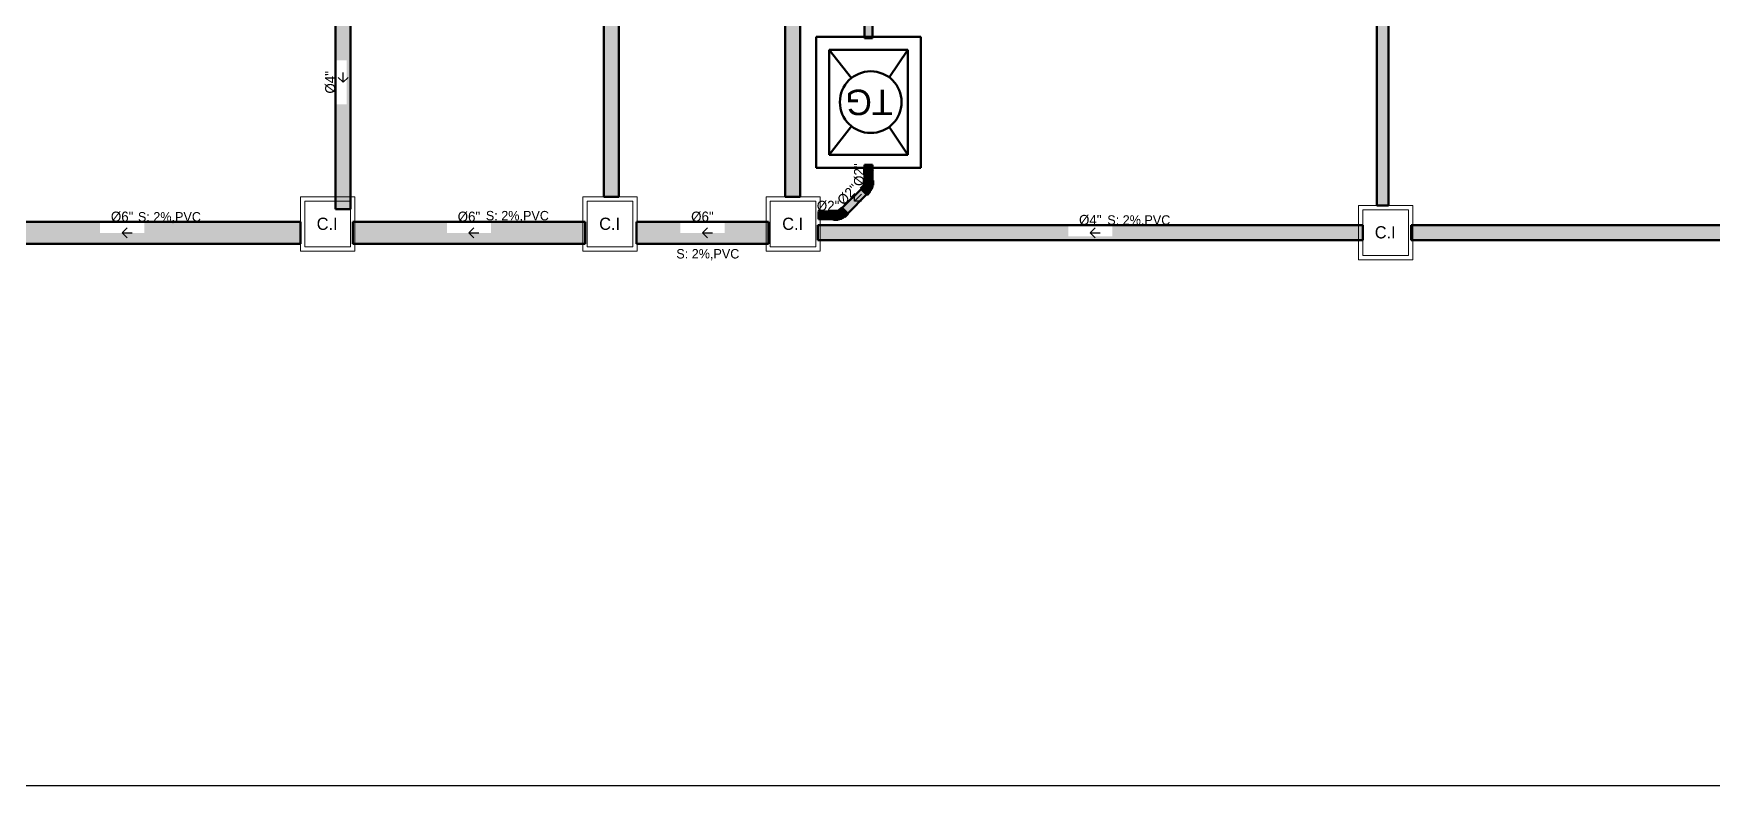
# Model space of a CAD drawing. Header units: metres. Extents: x -232 to 581, y 30 to 789.
# Drawn here: x 209.16 to 221.99, y 374.67 to 380.41 of the extents above; entities that cross this region are included whole.
import ezdxf

# ---------------------------------------------------------------- set-up
doc = ezdxf.new("R2010")
doc.units = ezdxf.units.M
doc.linetypes.add('HIDDEN2', pattern=[0.1875, 0.125, -0.0625])
for name, color, linetype, lineweight in [('000000ELEMENTOS', 252, 'Continuous', 18), ('M-Hidn-Std-Subd', 8, 'HIDDEN2', 35), ('M-Pipe-Std', 153, 'Continuous', 50)]:
    doc.layers.add(name, color=color, linetype=linetype, lineweight=lineweight)
doc.layers.add('_electricos-Leyenda', color=7, linetype='Continuous')
doc.layers.add('GEN-TEXTOS INFO', color=7, linetype='Continuous')
doc.layers.add('M-SY-PIPE-STANDARD-Drenaje Sanitario', color=7, linetype='Continuous', true_color=0x726558)
doc.styles.add('DS-CAST-01', font='GOTHIC.TTF', dxfattribs={"height": 3})
doc.styles.add('SIST.-CAST-01', font='GOTHIC.TTF', dxfattribs={"height": 2})

# ---------------------------------------------------------------- blocks, each defined once
blk = doc.blocks.new('_Open90')
at = {"color": 0, "linetype": 'ByBlock', "lineweight": -2}
for p, q in [((0, 0), (-1, 0)), ((-0.5, 0.5), (0, 0)), ((0, 0), (-0.5, -0.5))]:
    blk.add_line(p, q, dxfattribs=at)
blk = doc.blocks.new('DR 20.03.26 LN09')
at = {"layer": 'M-SY-PIPE-STANDARD-Drenaje Sanitario', "linetype": 'Continuous', "lineweight": 50}
for points in [[(-14732, -2886.44), (-14732, -3122.69), (-14727.5, -3122.69), (-14727.5, -2886.44), (-14729.75, -2886.44)], [(-14677.48, -3122.69), (-14672.98, -3122.69), (-14672.98, -2886.44), (-14675.23, -2886.44), (-14677.48, -2886.44), (-14677.48, -2997), (-14674.18, -2997), (-14674.18, -3010.3), (-14677.48, -3010.3)], [(-14499.55, -3125.26), (-14496.05, -3125.26), (-14496.05, -2967.89), (-14497.8, -2967.89), (-14499.55, -2967.89), (-14499.55, -3038.97), (-14496.25, -3038.97), (-14496.25, -3052.27), (-14499.55, -3052.27)], [(-14653.59, -3074.94), (-14651.21, -3074.94), (-14651.21, -3003.4), (-14653.59, -3003.4)], [(-14812.71, -3126.4), (-14808.21, -3126.4), (-14808.21, -3052.25), (-14810.46, -3052.25), (-14812.71, -3052.25), (-14812.71, -3081.55), (-14809.41, -3081.55), (-14809.41, -3094.85), (-14812.71, -3094.85)], [(-14653.59, -3112.99), (-14653.59, -3117.72), (-14652.4, -3117.72), (-14651.21, -3117.72), (-14651.21, -3112.99)], [(-14654.65, -3120.3), (-14660.32, -3125.96), (-14659.48, -3126.8), (-14658.64, -3127.64), (-14652.98, -3121.98), (-14653.82, -3121.14)], [(-14653.82, -3119.19), (-14654.79, -3120.17), (-14652.84, -3122.11), (-14651.87, -3121.14), (-14651.99, -3121.02), (-14651.72, -3120.69), (-14651.49, -3120.33), (-14651.33, -3119.94), (-14651.23, -3119.52), (-14651.2, -3119.1), (-14651.03, -3119.1), (-14651.03, -3117.72), (-14653.78, -3117.72), (-14653.78, -3119.1), (-14653.6, -3119.1), (-14653.61, -3119.16), (-14653.63, -3119.22), (-14653.66, -3119.27), (-14653.69, -3119.32)], [(-14930.57, -3130.15), (-14930.57, -3136.78), (-14823.26, -3136.78), (-14823.26, -3130.15), (-14870.26, -3130.15), (-14870.26, -3133.52), (-14883.57, -3133.52), (-14883.57, -3130.15)], [(-14807.51, -3130.15), (-14807.51, -3136.78), (-14737.66, -3136.78), (-14737.66, -3130.15), (-14765.93, -3130.15), (-14765.93, -3133.52), (-14779.24, -3133.52), (-14779.24, -3130.15)], [(-14722.23, -3130.15), (-14722.23, -3136.78), (-14682.52, -3136.78), (-14682.52, -3130.15), (-14695.72, -3130.15), (-14695.72, -3133.52), (-14709.03, -3133.52), (-14709.03, -3130.15)], [(-14667.48, -3127.03), (-14667.48, -3129.4), (-14662.89, -3129.4), (-14662.89, -3128.22), (-14662.89, -3127.03)], [(-14662.89, -3126.84), (-14662.89, -3129.59), (-14661.52, -3129.59), (-14661.52, -3129.42), (-14661.09, -3129.39), (-14660.68, -3129.29), (-14660.29, -3129.12), (-14659.92, -3128.9), (-14659.6, -3128.62), (-14659.48, -3128.75), (-14658.51, -3127.77), (-14660.45, -3125.83), (-14661.42, -3126.8), (-14661.3, -3126.92), (-14661.34, -3126.95), (-14661.38, -3126.98), (-14661.42, -3127), (-14661.47, -3127.01), (-14661.52, -3127.01), (-14661.52, -3126.84)], [(-14667.67, -3131.22), (-14667.67, -3135.72), (-14503.73, -3135.72), (-14503.73, -3131.22), (-14579.05, -3131.22), (-14579.05, -3134.52), (-14592.35, -3134.52), (-14592.35, -3131.22)], [(-14489.18, -3131.22), (-14489.18, -3135.72), (-14120.15, -3135.72), (-14120.15, -3131.22), (-14298.02, -3131.22), (-14298.02, -3134.52), (-14311.32, -3134.52), (-14311.32, -3131.22)]]:
    blk.add_hatch(color=251, dxfattribs=at).paths.add_polyline_path(points, flags=0)
at = {"layer": '000000ELEMENTOS', "color": 10, "linetype": 'Continuous', "lineweight": 15}
for p, q in [((-14806.94, -3122.69), (-14823.26, -3122.69)), ((-14823.26, -3122.69), (-14823.26, -3139)), ((-14808.23, -3123.97), (-14821.98, -3123.97)), ((-14821.98, -3123.97), (-14821.98, -3137.72)), ((-14808.23, -3137.72), (-14808.23, -3123.97)), ((-14806.94, -3139), (-14806.94, -3122.69)), ((-14721.97, -3122.69), (-14738.29, -3122.69)), ((-14738.29, -3122.69), (-14738.29, -3139)), ((-14723.26, -3123.97), (-14737.01, -3123.97)), ((-14737.01, -3123.97), (-14737.01, -3137.72)), ((-14723.26, -3137.72), (-14723.26, -3123.97)), ((-14721.97, -3139), (-14721.97, -3122.69)), ((-14666.92, -3122.69), (-14683.24, -3122.69)), ((-14683.24, -3122.69), (-14683.24, -3139)), ((-14668.21, -3123.97), (-14681.96, -3123.97)), ((-14681.96, -3123.97), (-14681.96, -3137.72)), ((-14668.21, -3137.72), (-14668.21, -3123.97)), ((-14666.92, -3139), (-14666.92, -3122.69)), ((-14488.7, -3125.26), (-14505.01, -3125.26)), ((-14505.01, -3125.26), (-14505.01, -3141.58)), ((-14488.7, -3141.58), (-14488.7, -3125.26)), ((-14489.98, -3126.54), (-14503.73, -3126.54)), ((-14503.73, -3126.54), (-14503.73, -3140.29)), ((-14489.98, -3140.29), (-14489.98, -3126.54)), ((-14823.26, -3139), (-14806.94, -3139)), ((-14821.98, -3137.72), (-14808.23, -3137.72)), ((-14738.29, -3139), (-14721.97, -3139)), ((-14737.01, -3137.72), (-14723.26, -3137.72)), ((-14683.24, -3139), (-14666.92, -3139)), ((-14681.96, -3137.72), (-14668.21, -3137.72)), ((-14503.73, -3140.29), (-14489.98, -3140.29)), ((-14505.01, -3141.58), (-14488.7, -3141.58))]:
    blk.add_line(p, q, dxfattribs=at)
at = {"layer": '000000ELEMENTOS'}
for p, q in [((-14823.26, -3122.69), (-14806.94, -3122.69)), ((-14823.26, -3139), (-14823.26, -3122.69)), ((-14821.98, -3123.97), (-14808.23, -3123.97)), ((-14821.98, -3137.72), (-14821.98, -3123.97)), ((-14808.23, -3123.97), (-14808.23, -3137.72)), ((-14806.94, -3122.69), (-14806.94, -3139)), ((-14738.29, -3122.69), (-14721.97, -3122.69)), ((-14738.29, -3139), (-14738.29, -3122.69)), ((-14737.01, -3123.97), (-14723.26, -3123.97)), ((-14737.01, -3137.72), (-14737.01, -3123.97)), ((-14723.26, -3123.97), (-14723.26, -3137.72)), ((-14721.97, -3122.69), (-14721.97, -3139)), ((-14683.24, -3122.69), (-14666.92, -3122.69)), ((-14683.24, -3139), (-14683.24, -3122.69)), ((-14681.96, -3123.97), (-14668.21, -3123.97)), ((-14681.96, -3137.72), (-14681.96, -3123.97)), ((-14668.21, -3123.97), (-14668.21, -3137.72)), ((-14666.92, -3122.69), (-14666.92, -3139)), ((-14505.01, -3125.26), (-14488.7, -3125.26)), ((-14505.01, -3141.58), (-14505.01, -3125.26)), ((-14488.7, -3125.26), (-14488.7, -3141.58)), ((-14503.73, -3126.54), (-14489.98, -3126.54)), ((-14503.73, -3140.29), (-14503.73, -3126.54)), ((-14489.98, -3126.54), (-14489.98, -3140.29)), ((-14806.94, -3139), (-14823.26, -3139)), ((-14808.23, -3137.72), (-14821.98, -3137.72)), ((-14721.97, -3139), (-14738.29, -3139)), ((-14723.26, -3137.72), (-14737.01, -3137.72)), ((-14666.92, -3139), (-14683.24, -3139)), ((-14668.21, -3137.72), (-14681.96, -3137.72)), ((-14489.98, -3140.29), (-14503.73, -3140.29)), ((-14488.7, -3141.58), (-14505.01, -3141.58))]:
    blk.add_line(p, q, dxfattribs=at)
at = {"layer": 'M-Pipe-Std'}
for p, q in [((-14668.17, -3113.92), (-14668.17, -3074.5)), ((-14668.17, -3074.5), (-14636.63, -3074.5)), ((-14668.17, -3074.5), (-14668.17, -3074.5, -22.1)), ((-14668.17, -3113.92, -22.1), (-14668.17, -3074.5, -22.1)), ((-14668.17, -3074.5, -22.1), (-14636.63, -3074.5, -22.1)), ((-14636.63, -3074.5), (-14636.63, -3113.92)), ((-14636.63, -3074.5), (-14636.63, -3074.5, -22.1)), ((-14636.63, -3074.5, -22.1), (-14636.63, -3113.92, -22.1)), ((-14657.55, -3086.93), (-14664.23, -3078.44)), ((-14664.23, -3109.98), (-14664.23, -3078.44)), ((-14664.23, -3078.44), (-14640.57, -3078.44)), ((-14646.21, -3086.7), (-14640.57, -3078.44)), ((-14640.57, -3078.44), (-14640.57, -3109.98)), ((-14657.55, -3101.38), (-14664.23, -3109.98)), ((-14646.21, -3101.62), (-14640.57, -3109.98)), ((-14640.57, -3109.98), (-14664.23, -3109.98)), ((-14636.63, -3113.92), (-14668.17, -3113.92)), ((-14668.17, -3113.92), (-14668.17, -3113.92, -22.1)), ((-14636.63, -3113.92, -22.1), (-14668.17, -3113.92, -22.1)), ((-14636.63, -3113.92), (-14636.63, -3113.92, -22.1))]:
    blk.add_line(p, q, dxfattribs=at)
blk.add_circle((-14651.73, -3094.16), 9.28, dxfattribs=at)
at = {"layer": 'M-SY-PIPE-STANDARD-Drenaje Sanitario', "color": 251, "linetype": 'Continuous', "lineweight": 50}
for points in [[(-14732, -2886.44), (-14732, -3122.69)], [(-14727.5, -3122.69), (-14727.5, -2886.44)], [(-14677.48, -2886.44), (-14677.48, -3122.69)], [(-14672.98, -3122.69), (-14672.98, -2886.44)], [(-14653.59, -2919.79), (-14653.59, -3074.94)], [(-14651.21, -3074.94), (-14651.21, -2919.79)], [(-14499.55, -2967.89), (-14499.55, -3125.26)], [(-14496.05, -3125.26), (-14496.05, -2967.89)], [(-14812.71, -3052.25), (-14812.71, -3126.4)], [(-14808.21, -3126.4), (-14808.21, -3052.25)], [(-14651.21, -3074.94), (-14653.59, -3074.94)], [(-14653.59, -3112.99), (-14653.59, -3117.72)], [(-14653.59, -3112.99), (-14651.21, -3112.99)], [(-14651.21, -3117.72), (-14651.21, -3112.99)], [(-14654.65, -3120.3), (-14660.32, -3125.96)], [(-14653.82, -3119.19), (-14654.79, -3120.17)], [(-14654.79, -3120.17), (-14652.84, -3122.11)], [(-14652.98, -3121.98), (-14654.65, -3120.3)], [(-14651.87, -3121.14), (-14653.82, -3119.19)], [(-14651.03, -3117.72), (-14653.78, -3117.72)], [(-14653.78, -3117.72), (-14653.78, -3119.1)], [(-14653.78, -3119.1), (-14651.03, -3119.1)], [(-14653.69, -3119.32), (-14653.66, -3119.28), (-14653.64, -3119.24), (-14653.62, -3119.19), (-14653.61, -3119.15), (-14653.6, -3119.1)], [(-14651.99, -3121.02), (-14653.69, -3119.32)], [(-14653.6, -3119.1), (-14651.2, -3119.1)], [(-14653.59, -3117.72), (-14651.21, -3117.72)], [(-14651.2, -3119.1), (-14651.23, -3119.52), (-14651.33, -3119.94), (-14651.49, -3120.33), (-14651.72, -3120.69), (-14651.99, -3121.02)], [(-14651.03, -3117.72), (-14651.03, -3119.1)], [(-14727.5, -3122.69), (-14732, -3122.69)], [(-14672.98, -3122.69), (-14677.48, -3122.69)], [(-14658.64, -3127.64), (-14652.98, -3121.98)], [(-14651.87, -3121.14), (-14652.84, -3122.11)], [(-14496.05, -3125.26), (-14499.55, -3125.26)], [(-14930.57, -3130.15), (-14823.26, -3130.15)], [(-14823.26, -3130.15), (-14823.26, -3136.78)], [(-14808.21, -3126.4), (-14812.71, -3126.4)], [(-14807.51, -3130.15), (-14737.66, -3130.15)], [(-14807.51, -3136.78), (-14807.51, -3130.15)], [(-14737.66, -3130.15), (-14737.66, -3136.78)], [(-14722.23, -3130.15), (-14682.52, -3130.15)], [(-14722.23, -3136.78), (-14722.23, -3130.15)], [(-14682.52, -3130.15), (-14682.52, -3136.78)], [(-14662.89, -3127.03), (-14667.48, -3127.03)], [(-14667.48, -3129.4), (-14667.48, -3127.03)], [(-14667.48, -3129.4), (-14662.89, -3129.4)], [(-14662.89, -3126.84), (-14662.89, -3129.59)], [(-14661.52, -3126.84), (-14662.89, -3126.84)], [(-14662.89, -3129.4), (-14662.89, -3127.03)], [(-14661.52, -3129.59), (-14662.89, -3129.59)], [(-14661.52, -3129.59), (-14661.52, -3126.84)], [(-14661.52, -3127.01), (-14661.46, -3127.01), (-14661.4, -3126.99), (-14661.35, -3126.96), (-14661.3, -3126.92)], [(-14661.52, -3129.42), (-14661.52, -3127.01)], [(-14659.6, -3128.62), (-14659.92, -3128.9), (-14660.29, -3129.12), (-14660.68, -3129.29), (-14661.09, -3129.39), (-14661.52, -3129.42)], [(-14660.45, -3125.83), (-14661.42, -3126.8)], [(-14661.42, -3126.8), (-14659.48, -3128.75)], [(-14661.3, -3126.92), (-14659.6, -3128.62)], [(-14658.51, -3127.77), (-14660.45, -3125.83)], [(-14660.32, -3125.96), (-14658.64, -3127.64)], [(-14658.51, -3127.77), (-14659.48, -3128.75)], [(-14667.67, -3131.22), (-14503.73, -3131.22)], [(-14667.67, -3135.72), (-14667.67, -3131.22)], [(-14503.73, -3135.72), (-14667.67, -3135.72)], [(-14503.73, -3131.22), (-14503.73, -3135.72)], [(-14489.18, -3131.22), (-14120.15, -3131.22)], [(-14489.18, -3135.72), (-14489.18, -3131.22)], [(-14120.15, -3135.72), (-14489.18, -3135.72)], [(-14823.26, -3136.78), (-14930.57, -3136.78)], [(-14737.66, -3136.78), (-14807.51, -3136.78)], [(-14682.52, -3136.78), (-14722.23, -3136.78)]]:
    blk.add_lwpolyline(points, dxfattribs=at)
at = {"layer": 'M-SY-PIPE-STANDARD-Drenaje Sanitario', "color": 251, "linetype": 'Continuous', "lineweight": -3}
for p, xscale, yscale, zscale, rotation in [((-14810.46, -3088.2), 3, 3, 3, 270), ((-14652.4, -3115.98), 3, 3, 3, 270), ((-14656.65, -3123.97), 2.999999999999999, 2.999999999999999, 2.999999999999999, 224.9999999999911), ((-14664.57, -3128.22), 3, 3, 3, 180), ((-14876.91, -3133.47), 3, 3, 3, 180), ((-14772.59, -3133.47), 3, 3, 3, 180), ((-14702.37, -3133.47), 3, 3, 3, 180), ((-14585.7, -3133.47), 3, 3, 3, 180)]:
    blk.add_blockref('_Open90', p, dxfattribs=dict(at, xscale=xscale, yscale=yscale, zscale=zscale, rotation=rotation))
at = {"layer": '000000ELEMENTOS', "style": 'SIST.-CAST-01'}
for p in [(-14818.38, -3132.59), (-14733.41, -3132.59), (-14678.36, -3132.59), (-14500.13, -3135.16)]:
    blk.add_text('C.I', height=3.673, dxfattribs=at).set_placement(p)
at = {"layer": 'GEN-TEXTOS INFO', "style": 'SIST.-CAST-01'}
for p in [(-14872.16, -3130.08), (-14767.5, -3129.73), (-14580.59, -3131.04), (-14710.22, -3141.2)]:
    blk.add_text('S: 2%%%,PVC', height=2.8354, dxfattribs=at).set_placement(p)
at = {"layer": 'M-Hidn-Std-Subd', "style": 'SIST.-CAST-01'}
blk.add_text('TG', height=7.661, rotation=180, dxfattribs=at).set_placement((-14645.12, -3090.4))
at = {"layer": 'M-SY-PIPE-STANDARD-Drenaje Sanitario', "color": 251, "linetype": 'Continuous', "lineweight": -3, "char_height": 3, "attachment_point": 5, "style": 'DS-CAST-01'}
for s, insert, rotation in [('%%C4"', (-14814.28, -3088.2), 90), ('%%C2"', (-14655.22, -3115.98), 90), ('%%C2"', (-14658.64, -3121.98), 45)]:
    blk.add_mtext(s, dxfattribs=dict(at, insert=insert, rotation=rotation))
for s, insert in [('%%C2"', (-14664.57, -3125.4)), ('%%C6"', (-14876.91, -3128.65)), ('%%C6"', (-14772.59, -3128.65)), ('%%C6"', (-14702.37, -3128.65)), ('%%C4"', (-14585.7, -3129.65))]:
    blk.add_mtext(s, dxfattribs=dict(at, insert=insert))

msp = doc.modelspace()

# ---------------------------------------------------------------- linework, layer by layer
at = {"layer": '_electricos-Leyenda'}
msp.add_line((23.375, 374.668), (581.349, 374.668), dxfattribs=at)

# ---------------------------------------------------------------- block references
at = {"layer": 'M-SY-PIPE-STANDARD-Drenaje Sanitario', "xscale": 0.02539304808409144, "yscale": 0.02539304808409144, "zscale": 0.02539304808409144}
msp.add_blockref('DR 20.03.26 LN09', (587.609, 458.458), dxfattribs=at)

doc.saveas('drawing.dxf')
